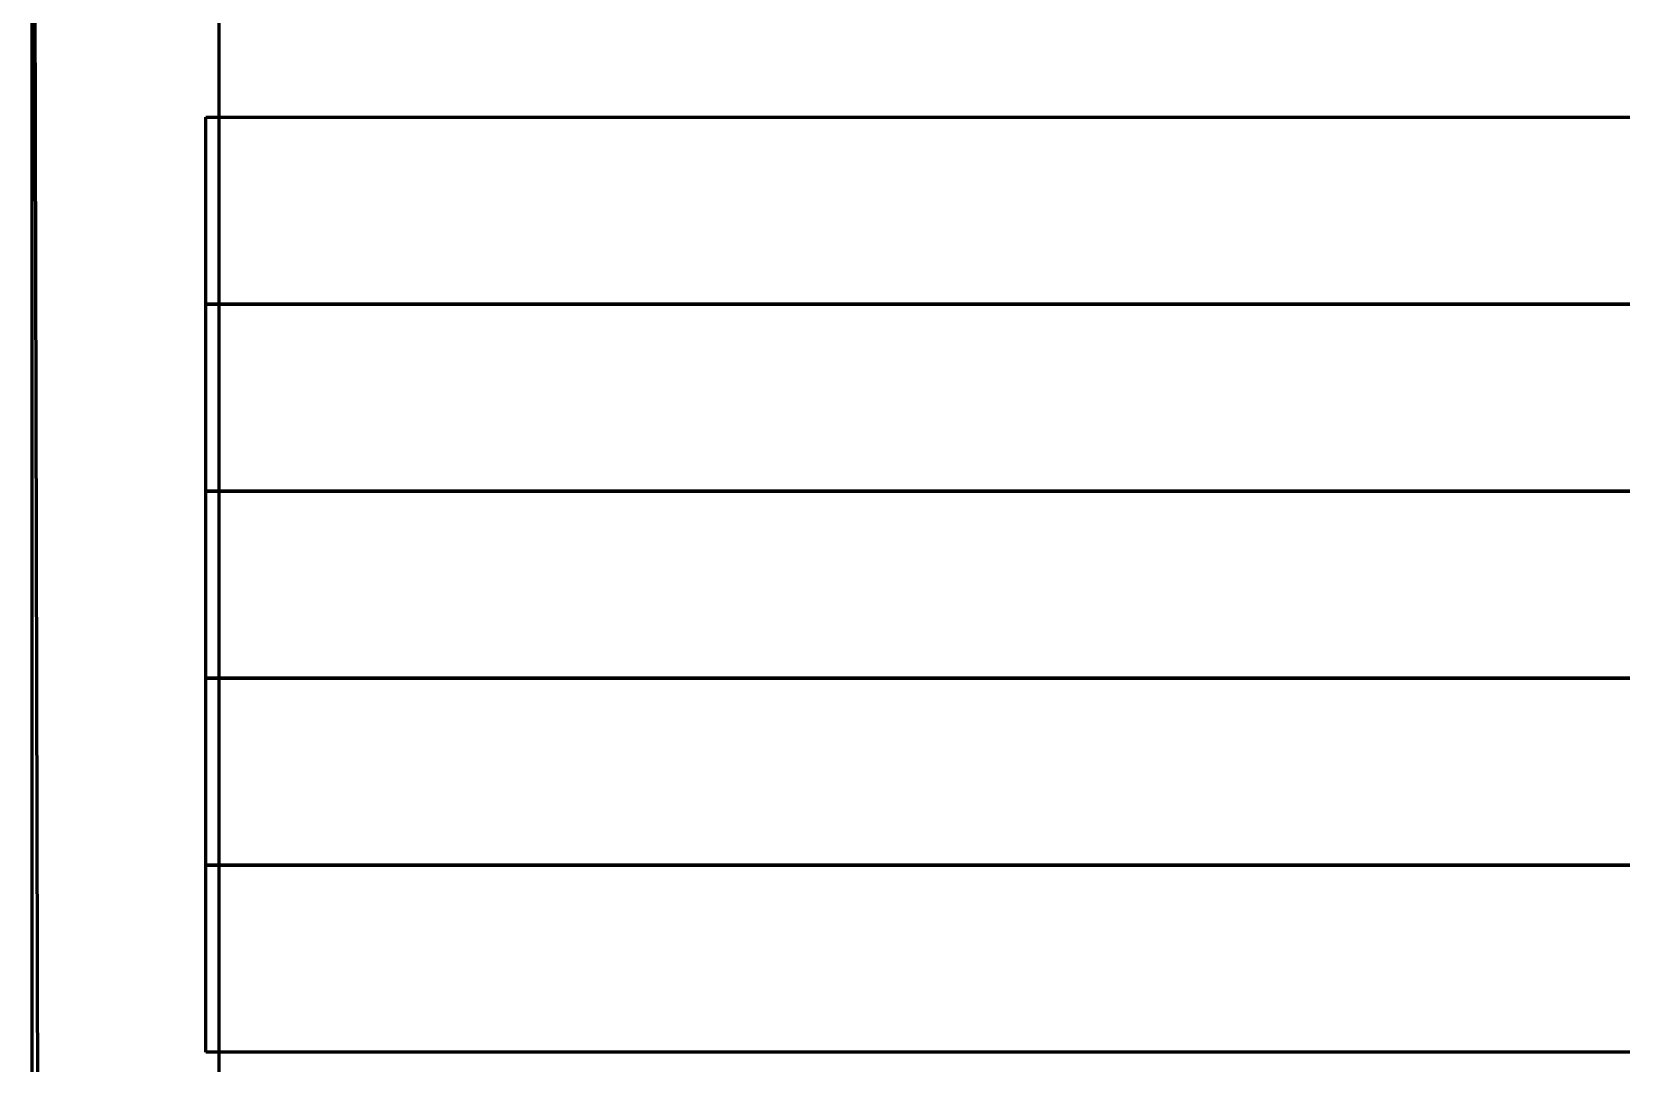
# Model space of a CAD drawing. Extents: x 0 to 297, y 0 to 292.
# Drawn here: x 97.087 to 101.337, y 101.264 to 104.021 of the extents above; entities that cross this region are included whole.
import ezdxf

# ---------------------------------------------------------------- set-up
doc = ezdxf.new("R2010")
doc.units = 0
doc.header["$MEASUREMENT"] = 0
doc.linetypes.add('K5LT_BASIC', pattern=[0])
doc.layers.add('Системный слой', color=7, linetype='Continuous')

# ---------------------------------------------------------------- blocks, each defined once
blk = doc.blocks.new('*U')
at = {"layer": 'Системный слой', "linetype": 'K5LT_BASIC', "lineweight": 60}
for p, q in [((97.5529, 103.2934), (97.5529, 103.7934)), ((97.5529, 103.7934), (105.0335, 103.7934)), ((97.5529, 102.7934), (97.5529, 103.2934)), ((97.5529, 103.2934), (105.0335, 103.2934)), ((105.0335, 103.2934), (97.5529, 103.2934)), ((97.5529, 102.2934), (97.5529, 102.7934)), ((97.5529, 102.7934), (105.0335, 102.7934)), ((105.0335, 102.7934), (97.5529, 102.7934)), ((97.5529, 101.7934), (97.5529, 102.2934)), ((97.5529, 102.2934), (105.0335, 102.2934)), ((105.0335, 102.2934), (97.5529, 102.2934)), ((97.5529, 101.2938), (97.5529, 101.7938)), ((97.5529, 101.7938), (105.0335, 101.7938)), ((105.0335, 101.7934), (97.5529, 101.7934)), ((105.0335, 101.2938), (97.5529, 101.2938))]:
    blk.add_line(p, q, dxfattribs=at)

msp = doc.modelspace()

# ---------------------------------------------------------------- linework, layer by layer
at = {"layer": 'Системный слой', "linetype": 'K5LT_BASIC', "lineweight": 60}
for p, q in [((97.0871, 107.7855), (97.0871, 102.3445)), ((97.1214, 93.7897), (97.0871, 107.7855)), ((97.5875, 107.7855), (97.5875, 96.2856)), ((97.5875, 107.7855), (97.5875, 93.7855)), ((97.0871, 102.3445), (97.0874, 96.2856))]:
    msp.add_line(p, q, dxfattribs=at)

# ---------------------------------------------------------------- block references
at = {"layer": 'Системный слой'}
msp.add_blockref('*U', (0, 0), dxfattribs=at)
msp.add_blockref('*U', (0, 0), dxfattribs=at)
msp.add_blockref('*U', (0, 0), dxfattribs=at)
msp.add_blockref('*U', (0, 0), dxfattribs=at)
msp.add_blockref('*U', (0, 0), dxfattribs=at)
msp.add_blockref('*U', (0, 0), dxfattribs=at)
msp.add_blockref('*U', (0, 0), dxfattribs=at)
msp.add_blockref('*U', (0, 0), dxfattribs=at)
msp.add_blockref('*U', (0, 0), dxfattribs=at)
msp.add_blockref('*U', (0, 0), dxfattribs=at)
msp.add_blockref('*U', (0, 0), dxfattribs=at)
msp.add_blockref('*U', (0, 0), dxfattribs=at)
msp.add_blockref('*U', (0, 0), dxfattribs=at)
msp.add_blockref('*U', (0, 0), dxfattribs=at)
msp.add_blockref('*U', (0, 0), dxfattribs=at)
msp.add_blockref('*U', (0, 0), dxfattribs=at)
msp.add_blockref('*U', (0, 0), dxfattribs=at)
msp.add_blockref('*U', (0, 0), dxfattribs=at)
msp.add_blockref('*U', (0, 0), dxfattribs=at)
msp.add_blockref('*U', (0, 0), dxfattribs=at)
msp.add_blockref('*U', (0, 0), dxfattribs=at)
msp.add_blockref('*U', (0, 0), dxfattribs=at)
msp.add_blockref('*U', (0, 0), dxfattribs=at)
msp.add_blockref('*U', (0, 0), dxfattribs=at)
msp.add_blockref('*U', (0, 0), dxfattribs=at)
msp.add_blockref('*U', (0, 0), dxfattribs=at)
msp.add_blockref('*U', (0, 0), dxfattribs=at)
msp.add_blockref('*U', (0, 0), dxfattribs=at)
msp.add_blockref('*U', (0, 0), dxfattribs=at)
msp.add_blockref('*U', (0, 0), dxfattribs=at)
msp.add_blockref('*U', (0, 0), dxfattribs=at)
msp.add_blockref('*U', (0, 0), dxfattribs=at)
msp.add_blockref('*U', (0, 0), dxfattribs=at)
msp.add_blockref('*U', (0, 0), dxfattribs=at)
msp.add_blockref('*U', (0, 0), dxfattribs=at)
msp.add_blockref('*U', (0, 0), dxfattribs=at)
msp.add_blockref('*U', (0, 0), dxfattribs=at)
msp.add_blockref('*U', (0, 0), dxfattribs=at)
msp.add_blockref('*U', (0, 0), dxfattribs=at)
msp.add_blockref('*U', (0, 0), dxfattribs=at)
msp.add_blockref('*U', (0, 0), dxfattribs=at)
msp.add_blockref('*U', (0, 0), dxfattribs=at)
msp.add_blockref('*U', (0, 0), dxfattribs=at)
msp.add_blockref('*U', (0, 0), dxfattribs=at)
msp.add_blockref('*U', (0, 0), dxfattribs=at)
msp.add_blockref('*U', (0, 0), dxfattribs=at)
msp.add_blockref('*U', (0, 0), dxfattribs=at)
msp.add_blockref('*U', (0, 0), dxfattribs=at)
msp.add_blockref('*U', (0, 0), dxfattribs=at)
msp.add_blockref('*U', (0, 0), dxfattribs=at)
msp.add_blockref('*U', (0, 0), dxfattribs=at)
msp.add_blockref('*U', (0, 0), dxfattribs=at)
msp.add_blockref('*U', (0, 0), dxfattribs=at)
msp.add_blockref('*U', (0, 0), dxfattribs=at)
msp.add_blockref('*U', (0, 0), dxfattribs=at)
msp.add_blockref('*U', (0, 0), dxfattribs=at)
msp.add_blockref('*U', (0, 0), dxfattribs=at)
msp.add_blockref('*U', (0, 0), dxfattribs=at)
msp.add_blockref('*U', (0, 0), dxfattribs=at)
msp.add_blockref('*U', (0, 0), dxfattribs=at)
msp.add_blockref('*U', (0, 0), dxfattribs=at)
msp.add_blockref('*U', (0, 0), dxfattribs=at)
msp.add_blockref('*U', (0, 0), dxfattribs=at)
msp.add_blockref('*U', (0, 0), dxfattribs=at)
msp.add_blockref('*U', (0, 0), dxfattribs=at)
msp.add_blockref('*U', (0, 0), dxfattribs=at)
msp.add_blockref('*U', (0, 0), dxfattribs=at)
msp.add_blockref('*U', (0, 0), dxfattribs=at)
msp.add_blockref('*U', (0, 0), dxfattribs=at)
msp.add_blockref('*U', (0, 0), dxfattribs=at)
msp.add_blockref('*U', (0, 0), dxfattribs=at)
msp.add_blockref('*U', (0, 0), dxfattribs=at)
msp.add_blockref('*U', (0, 0), dxfattribs=at)
msp.add_blockref('*U', (0, 0), dxfattribs=at)
msp.add_blockref('*U', (0, 0), dxfattribs=at)
msp.add_blockref('*U', (0, 0), dxfattribs=at)
msp.add_blockref('*U', (0, 0), dxfattribs=at)
msp.add_blockref('*U', (0, 0), dxfattribs=at)
msp.add_blockref('*U', (0, 0), dxfattribs=at)
msp.add_blockref('*U', (0, 0), dxfattribs=at)
msp.add_blockref('*U', (0, 0), dxfattribs=at)
msp.add_blockref('*U', (0, 0), dxfattribs=at)
msp.add_blockref('*U', (0, 0), dxfattribs=at)
msp.add_blockref('*U', (0, 0), dxfattribs=at)
msp.add_blockref('*U', (0, 0), dxfattribs=at)
msp.add_blockref('*U', (0, 0), dxfattribs=at)
msp.add_blockref('*U', (0, 0), dxfattribs=at)
msp.add_blockref('*U', (0, 0), dxfattribs=at)
msp.add_blockref('*U', (0, 0), dxfattribs=at)
msp.add_blockref('*U', (0, 0), dxfattribs=at)
msp.add_blockref('*U', (0, 0), dxfattribs=at)
msp.add_blockref('*U', (0, 0), dxfattribs=at)
msp.add_blockref('*U', (0, 0), dxfattribs=at)
msp.add_blockref('*U', (0, 0), dxfattribs=at)
msp.add_blockref('*U', (0, 0), dxfattribs=at)
msp.add_blockref('*U', (0, 0), dxfattribs=at)
msp.add_blockref('*U', (0, 0), dxfattribs=at)
msp.add_blockref('*U', (0, 0), dxfattribs=at)
msp.add_blockref('*U', (0, 0), dxfattribs=at)
msp.add_blockref('*U', (0, 0), dxfattribs=at)
msp.add_blockref('*U', (0, 0), dxfattribs=at)
msp.add_blockref('*U', (0, 0), dxfattribs=at)
msp.add_blockref('*U', (0, 0), dxfattribs=at)
msp.add_blockref('*U', (0, 0), dxfattribs=at)
msp.add_blockref('*U', (0, 0), dxfattribs=at)
msp.add_blockref('*U', (0, 0), dxfattribs=at)
msp.add_blockref('*U', (0, 0), dxfattribs=at)
msp.add_blockref('*U', (0, 0), dxfattribs=at)
msp.add_blockref('*U', (0, 0), dxfattribs=at)
msp.add_blockref('*U', (0, 0), dxfattribs=at)
msp.add_blockref('*U', (0, 0), dxfattribs=at)
msp.add_blockref('*U', (0, 0), dxfattribs=at)
msp.add_blockref('*U', (0, 0), dxfattribs=at)
msp.add_blockref('*U', (0, 0), dxfattribs=at)
msp.add_blockref('*U', (0, 0), dxfattribs=at)
msp.add_blockref('*U', (0, 0), dxfattribs=at)
msp.add_blockref('*U', (0, 0), dxfattribs=at)
msp.add_blockref('*U', (0, 0), dxfattribs=at)
msp.add_blockref('*U', (0, 0), dxfattribs=at)
msp.add_blockref('*U', (0, 0), dxfattribs=at)
msp.add_blockref('*U', (0, 0), dxfattribs=at)
msp.add_blockref('*U', (0, 0), dxfattribs=at)
msp.add_blockref('*U', (0, 0), dxfattribs=at)
msp.add_blockref('*U', (0, 0), dxfattribs=at)
msp.add_blockref('*U', (0, 0), dxfattribs=at)
msp.add_blockref('*U', (0, 0), dxfattribs=at)
msp.add_blockref('*U', (0, 0), dxfattribs=at)
msp.add_blockref('*U', (0, 0), dxfattribs=at)
msp.add_blockref('*U', (0, 0), dxfattribs=at)
msp.add_blockref('*U', (0, 0), dxfattribs=at)
msp.add_blockref('*U', (0, 0), dxfattribs=at)
msp.add_blockref('*U', (0, 0), dxfattribs=at)
msp.add_blockref('*U', (0, 0), dxfattribs=at)
msp.add_blockref('*U', (0, 0), dxfattribs=at)
msp.add_blockref('*U', (0, 0), dxfattribs=at)
msp.add_blockref('*U', (0, 0), dxfattribs=at)
msp.add_blockref('*U', (0, 0), dxfattribs=at)
msp.add_blockref('*U', (0, 0), dxfattribs=at)
msp.add_blockref('*U', (0, 0), dxfattribs=at)
msp.add_blockref('*U', (0, 0), dxfattribs=at)
msp.add_blockref('*U', (0, 0), dxfattribs=at)
msp.add_blockref('*U', (0, 0), dxfattribs=at)
msp.add_blockref('*U', (0, 0), dxfattribs=at)
msp.add_blockref('*U', (0, 0), dxfattribs=at)
msp.add_blockref('*U', (0, 0), dxfattribs=at)
msp.add_blockref('*U', (0, 0), dxfattribs=at)
msp.add_blockref('*U', (0, 0), dxfattribs=at)
msp.add_blockref('*U', (0, 0), dxfattribs=at)
msp.add_blockref('*U', (0, 0), dxfattribs=at)
msp.add_blockref('*U', (0, 0), dxfattribs=at)
msp.add_blockref('*U', (0, 0), dxfattribs=at)
msp.add_blockref('*U', (0, 0), dxfattribs=at)
msp.add_blockref('*U', (0, 0), dxfattribs=at)
msp.add_blockref('*U', (0, 0), dxfattribs=at)
msp.add_blockref('*U', (0, 0), dxfattribs=at)
msp.add_blockref('*U', (0, 0), dxfattribs=at)
msp.add_blockref('*U', (0, 0), dxfattribs=at)
msp.add_blockref('*U', (0, 0), dxfattribs=at)
msp.add_blockref('*U', (0, 0), dxfattribs=at)
msp.add_blockref('*U', (0, 0), dxfattribs=at)
msp.add_blockref('*U', (0, 0), dxfattribs=at)
msp.add_blockref('*U', (0, 0), dxfattribs=at)
msp.add_blockref('*U', (0, 0), dxfattribs=at)
msp.add_blockref('*U', (0, 0), dxfattribs=at)
msp.add_blockref('*U', (0, 0), dxfattribs=at)
msp.add_blockref('*U', (0, 0), dxfattribs=at)
msp.add_blockref('*U', (0, 0), dxfattribs=at)
msp.add_blockref('*U', (0, 0), dxfattribs=at)
msp.add_blockref('*U', (0, 0), dxfattribs=at)
msp.add_blockref('*U', (0, 0), dxfattribs=at)
msp.add_blockref('*U', (0, 0), dxfattribs=at)
msp.add_blockref('*U', (0, 0), dxfattribs=at)
msp.add_blockref('*U', (0, 0), dxfattribs=at)
msp.add_blockref('*U', (0, 0), dxfattribs=at)
msp.add_blockref('*U', (0, 0), dxfattribs=at)
msp.add_blockref('*U', (0, 0), dxfattribs=at)
msp.add_blockref('*U', (0, 0), dxfattribs=at)
msp.add_blockref('*U', (0, 0), dxfattribs=at)
msp.add_blockref('*U', (0, 0), dxfattribs=at)
msp.add_blockref('*U', (0, 0), dxfattribs=at)
msp.add_blockref('*U', (0, 0), dxfattribs=at)
msp.add_blockref('*U', (0, 0), dxfattribs=at)
msp.add_blockref('*U', (0, 0), dxfattribs=at)
msp.add_blockref('*U', (0, 0), dxfattribs=at)
msp.add_blockref('*U', (0, 0), dxfattribs=at)
msp.add_blockref('*U', (0, 0), dxfattribs=at)
msp.add_blockref('*U', (0, 0), dxfattribs=at)
msp.add_blockref('*U', (0, 0), dxfattribs=at)
msp.add_blockref('*U', (0, 0), dxfattribs=at)
msp.add_blockref('*U', (0, 0), dxfattribs=at)
msp.add_blockref('*U', (0, 0), dxfattribs=at)
msp.add_blockref('*U', (0, 0), dxfattribs=at)
msp.add_blockref('*U', (0, 0), dxfattribs=at)
msp.add_blockref('*U', (0, 0), dxfattribs=at)
msp.add_blockref('*U', (0, 0), dxfattribs=at)
msp.add_blockref('*U', (0, 0), dxfattribs=at)
msp.add_blockref('*U', (0, 0), dxfattribs=at)
msp.add_blockref('*U', (0, 0), dxfattribs=at)
msp.add_blockref('*U', (0, 0), dxfattribs=at)
msp.add_blockref('*U', (0, 0), dxfattribs=at)
msp.add_blockref('*U', (0, 0), dxfattribs=at)
msp.add_blockref('*U', (0, 0), dxfattribs=at)
msp.add_blockref('*U', (0, 0), dxfattribs=at)
msp.add_blockref('*U', (0, 0), dxfattribs=at)
msp.add_blockref('*U', (0, 0), dxfattribs=at)
msp.add_blockref('*U', (0, 0), dxfattribs=at)
msp.add_blockref('*U', (0, 0), dxfattribs=at)
msp.add_blockref('*U', (0, 0), dxfattribs=at)
msp.add_blockref('*U', (0, 0), dxfattribs=at)
msp.add_blockref('*U', (0, 0), dxfattribs=at)
msp.add_blockref('*U', (0, 0), dxfattribs=at)
msp.add_blockref('*U', (0, 0), dxfattribs=at)
msp.add_blockref('*U', (0, 0), dxfattribs=at)
msp.add_blockref('*U', (0, 0), dxfattribs=at)
msp.add_blockref('*U', (0, 0), dxfattribs=at)
msp.add_blockref('*U', (0, 0), dxfattribs=at)
msp.add_blockref('*U', (0, 0), dxfattribs=at)
msp.add_blockref('*U', (0, 0), dxfattribs=at)
msp.add_blockref('*U', (0, 0), dxfattribs=at)
msp.add_blockref('*U', (0, 0), dxfattribs=at)
msp.add_blockref('*U', (0, 0), dxfattribs=at)
msp.add_blockref('*U', (0, 0), dxfattribs=at)
msp.add_blockref('*U', (0, 0), dxfattribs=at)
msp.add_blockref('*U', (0, 0), dxfattribs=at)
msp.add_blockref('*U', (0, 0), dxfattribs=at)
msp.add_blockref('*U', (0, 0), dxfattribs=at)
msp.add_blockref('*U', (0, 0), dxfattribs=at)
msp.add_blockref('*U', (0, 0), dxfattribs=at)
msp.add_blockref('*U', (0, 0), dxfattribs=at)
msp.add_blockref('*U', (0, 0), dxfattribs=at)
msp.add_blockref('*U', (0, 0), dxfattribs=at)
msp.add_blockref('*U', (0, 0), dxfattribs=at)
msp.add_blockref('*U', (0, 0), dxfattribs=at)
msp.add_blockref('*U', (0, 0), dxfattribs=at)
msp.add_blockref('*U', (0, 0), dxfattribs=at)
msp.add_blockref('*U', (0, 0), dxfattribs=at)
msp.add_blockref('*U', (0, 0), dxfattribs=at)
msp.add_blockref('*U', (0, 0), dxfattribs=at)
msp.add_blockref('*U', (0, 0), dxfattribs=at)
msp.add_blockref('*U', (0, 0), dxfattribs=at)
msp.add_blockref('*U', (0, 0), dxfattribs=at)
msp.add_blockref('*U', (0, 0), dxfattribs=at)
msp.add_blockref('*U', (0, 0), dxfattribs=at)
msp.add_blockref('*U', (0, 0), dxfattribs=at)
msp.add_blockref('*U', (0, 0), dxfattribs=at)
msp.add_blockref('*U', (0, 0), dxfattribs=at)
msp.add_blockref('*U', (0, 0), dxfattribs=at)
msp.add_blockref('*U', (0, 0), dxfattribs=at)
msp.add_blockref('*U', (0, 0), dxfattribs=at)
msp.add_blockref('*U', (0, 0), dxfattribs=at)
msp.add_blockref('*U', (0, 0), dxfattribs=at)
msp.add_blockref('*U', (0, 0), dxfattribs=at)
msp.add_blockref('*U', (0, 0), dxfattribs=at)
msp.add_blockref('*U', (0, 0), dxfattribs=at)
msp.add_blockref('*U', (0, 0), dxfattribs=at)
msp.add_blockref('*U', (0, 0), dxfattribs=at)
msp.add_blockref('*U', (0, 0), dxfattribs=at)
msp.add_blockref('*U', (0, 0), dxfattribs=at)
msp.add_blockref('*U', (0, 0), dxfattribs=at)
msp.add_blockref('*U', (0, 0), dxfattribs=at)
msp.add_blockref('*U', (0, 0), dxfattribs=at)
msp.add_blockref('*U', (0, 0), dxfattribs=at)
msp.add_blockref('*U', (0, 0), dxfattribs=at)
msp.add_blockref('*U', (0, 0), dxfattribs=at)
msp.add_blockref('*U', (0, 0), dxfattribs=at)
msp.add_blockref('*U', (0, 0), dxfattribs=at)
msp.add_blockref('*U', (0, 0), dxfattribs=at)
msp.add_blockref('*U', (0, 0), dxfattribs=at)
msp.add_blockref('*U', (0, 0), dxfattribs=at)
msp.add_blockref('*U', (0, 0), dxfattribs=at)
msp.add_blockref('*U', (0, 0), dxfattribs=at)
msp.add_blockref('*U', (0, 0), dxfattribs=at)
msp.add_blockref('*U', (0, 0), dxfattribs=at)
msp.add_blockref('*U', (0, 0), dxfattribs=at)
msp.add_blockref('*U', (0, 0), dxfattribs=at)
msp.add_blockref('*U', (0, 0), dxfattribs=at)
msp.add_blockref('*U', (0, 0), dxfattribs=at)
msp.add_blockref('*U', (0, 0), dxfattribs=at)
msp.add_blockref('*U', (0, 0), dxfattribs=at)
msp.add_blockref('*U', (0, 0), dxfattribs=at)
msp.add_blockref('*U', (0, 0), dxfattribs=at)
msp.add_blockref('*U', (0, 0), dxfattribs=at)
msp.add_blockref('*U', (0, 0), dxfattribs=at)
msp.add_blockref('*U', (0, 0), dxfattribs=at)
msp.add_blockref('*U', (0, 0), dxfattribs=at)
msp.add_blockref('*U', (0, 0), dxfattribs=at)
msp.add_blockref('*U', (0, 0), dxfattribs=at)
msp.add_blockref('*U', (0, 0), dxfattribs=at)
msp.add_blockref('*U', (0, 0), dxfattribs=at)
msp.add_blockref('*U', (0, 0), dxfattribs=at)
msp.add_blockref('*U', (0, 0), dxfattribs=at)
msp.add_blockref('*U', (0, 0), dxfattribs=at)
msp.add_blockref('*U', (0, 0), dxfattribs=at)
msp.add_blockref('*U', (0, 0), dxfattribs=at)
msp.add_blockref('*U', (0, 0), dxfattribs=at)
msp.add_blockref('*U', (0, 0), dxfattribs=at)
msp.add_blockref('*U', (0, 0), dxfattribs=at)
msp.add_blockref('*U', (0, 0), dxfattribs=at)
msp.add_blockref('*U', (0, 0), dxfattribs=at)
msp.add_blockref('*U', (0, 0), dxfattribs=at)
msp.add_blockref('*U', (0, 0), dxfattribs=at)
msp.add_blockref('*U', (0, 0), dxfattribs=at)
msp.add_blockref('*U', (0, 0), dxfattribs=at)
msp.add_blockref('*U', (0, 0), dxfattribs=at)
msp.add_blockref('*U', (0, 0), dxfattribs=at)
msp.add_blockref('*U', (0, 0), dxfattribs=at)
msp.add_blockref('*U', (0, 0), dxfattribs=at)
msp.add_blockref('*U', (0, 0), dxfattribs=at)
msp.add_blockref('*U', (0, 0), dxfattribs=at)
msp.add_blockref('*U', (0, 0), dxfattribs=at)
msp.add_blockref('*U', (0, 0), dxfattribs=at)
msp.add_blockref('*U', (0, 0), dxfattribs=at)
msp.add_blockref('*U', (0, 0), dxfattribs=at)
msp.add_blockref('*U', (0, 0), dxfattribs=at)
msp.add_blockref('*U', (0, 0), dxfattribs=at)
msp.add_blockref('*U', (0, 0), dxfattribs=at)
msp.add_blockref('*U', (0, 0), dxfattribs=at)
msp.add_blockref('*U', (0, 0), dxfattribs=at)
msp.add_blockref('*U', (0, 0), dxfattribs=at)
msp.add_blockref('*U', (0, 0), dxfattribs=at)
msp.add_blockref('*U', (0, 0), dxfattribs=at)
msp.add_blockref('*U', (0, 0), dxfattribs=at)
msp.add_blockref('*U', (0, 0), dxfattribs=at)
msp.add_blockref('*U', (0, 0), dxfattribs=at)
msp.add_blockref('*U', (0, 0), dxfattribs=at)
msp.add_blockref('*U', (0, 0), dxfattribs=at)
msp.add_blockref('*U', (0, 0), dxfattribs=at)
msp.add_blockref('*U', (0, 0), dxfattribs=at)
msp.add_blockref('*U', (0, 0), dxfattribs=at)
msp.add_blockref('*U', (0, 0), dxfattribs=at)
msp.add_blockref('*U', (0, 0), dxfattribs=at)
msp.add_blockref('*U', (0, 0), dxfattribs=at)
msp.add_blockref('*U', (0, 0), dxfattribs=at)
msp.add_blockref('*U', (0, 0), dxfattribs=at)
msp.add_blockref('*U', (0, 0), dxfattribs=at)
msp.add_blockref('*U', (0, 0), dxfattribs=at)
msp.add_blockref('*U', (0, 0), dxfattribs=at)
msp.add_blockref('*U', (0, 0), dxfattribs=at)
msp.add_blockref('*U', (0, 0), dxfattribs=at)
msp.add_blockref('*U', (0, 0), dxfattribs=at)
msp.add_blockref('*U', (0, 0), dxfattribs=at)
msp.add_blockref('*U', (0, 0), dxfattribs=at)
msp.add_blockref('*U', (0, 0), dxfattribs=at)
msp.add_blockref('*U', (0, 0), dxfattribs=at)
msp.add_blockref('*U', (0, 0), dxfattribs=at)
msp.add_blockref('*U', (0, 0), dxfattribs=at)
msp.add_blockref('*U', (0, 0), dxfattribs=at)
msp.add_blockref('*U', (0, 0), dxfattribs=at)
msp.add_blockref('*U', (0, 0), dxfattribs=at)
msp.add_blockref('*U', (0, 0), dxfattribs=at)
msp.add_blockref('*U', (0, 0), dxfattribs=at)
msp.add_blockref('*U', (0, 0), dxfattribs=at)
msp.add_blockref('*U', (0, 0), dxfattribs=at)
msp.add_blockref('*U', (0, 0), dxfattribs=at)
msp.add_blockref('*U', (0, 0), dxfattribs=at)
msp.add_blockref('*U', (0, 0), dxfattribs=at)
msp.add_blockref('*U', (0, 0), dxfattribs=at)
msp.add_blockref('*U', (0, 0), dxfattribs=at)
msp.add_blockref('*U', (0, 0), dxfattribs=at)
msp.add_blockref('*U', (0, 0), dxfattribs=at)
msp.add_blockref('*U', (0, 0), dxfattribs=at)
msp.add_blockref('*U', (0, 0), dxfattribs=at)
msp.add_blockref('*U', (0, 0), dxfattribs=at)
msp.add_blockref('*U', (0, 0), dxfattribs=at)
msp.add_blockref('*U', (0, 0), dxfattribs=at)
msp.add_blockref('*U', (0, 0), dxfattribs=at)
msp.add_blockref('*U', (0, 0), dxfattribs=at)
msp.add_blockref('*U', (0, 0), dxfattribs=at)
msp.add_blockref('*U', (0, 0), dxfattribs=at)
msp.add_blockref('*U', (0, 0), dxfattribs=at)
msp.add_blockref('*U', (0, 0), dxfattribs=at)
msp.add_blockref('*U', (0, 0), dxfattribs=at)
msp.add_blockref('*U', (0, 0), dxfattribs=at)
msp.add_blockref('*U', (0, 0), dxfattribs=at)
msp.add_blockref('*U', (0, 0), dxfattribs=at)
msp.add_blockref('*U', (0, 0), dxfattribs=at)
msp.add_blockref('*U', (0, 0), dxfattribs=at)
msp.add_blockref('*U', (0, 0), dxfattribs=at)
msp.add_blockref('*U', (0, 0), dxfattribs=at)
msp.add_blockref('*U', (0, 0), dxfattribs=at)
msp.add_blockref('*U', (0, 0), dxfattribs=at)
msp.add_blockref('*U', (0, 0), dxfattribs=at)
msp.add_blockref('*U', (0, 0), dxfattribs=at)
msp.add_blockref('*U', (0, 0), dxfattribs=at)
msp.add_blockref('*U', (0, 0), dxfattribs=at)
msp.add_blockref('*U', (0, 0), dxfattribs=at)
msp.add_blockref('*U', (0, 0), dxfattribs=at)
msp.add_blockref('*U', (0, 0), dxfattribs=at)
msp.add_blockref('*U', (0, 0), dxfattribs=at)
msp.add_blockref('*U', (0, 0), dxfattribs=at)
msp.add_blockref('*U', (0, 0), dxfattribs=at)
msp.add_blockref('*U', (0, 0), dxfattribs=at)
msp.add_blockref('*U', (0, 0), dxfattribs=at)
msp.add_blockref('*U', (0, 0), dxfattribs=at)
msp.add_blockref('*U', (0, 0), dxfattribs=at)
msp.add_blockref('*U', (0, 0), dxfattribs=at)
msp.add_blockref('*U', (0, 0), dxfattribs=at)
msp.add_blockref('*U', (0, 0), dxfattribs=at)
msp.add_blockref('*U', (0, 0), dxfattribs=at)
msp.add_blockref('*U', (0, 0), dxfattribs=at)
msp.add_blockref('*U', (0, 0), dxfattribs=at)
msp.add_blockref('*U', (0, 0), dxfattribs=at)
msp.add_blockref('*U', (0, 0), dxfattribs=at)
msp.add_blockref('*U', (0, 0), dxfattribs=at)
msp.add_blockref('*U', (0, 0), dxfattribs=at)
msp.add_blockref('*U', (0, 0), dxfattribs=at)
msp.add_blockref('*U', (0, 0), dxfattribs=at)
msp.add_blockref('*U', (0, 0), dxfattribs=at)
msp.add_blockref('*U', (0, 0), dxfattribs=at)
msp.add_blockref('*U', (0, 0), dxfattribs=at)
msp.add_blockref('*U', (0, 0), dxfattribs=at)
msp.add_blockref('*U', (0, 0), dxfattribs=at)
msp.add_blockref('*U', (0, 0), dxfattribs=at)
msp.add_blockref('*U', (0, 0), dxfattribs=at)
msp.add_blockref('*U', (0, 0), dxfattribs=at)
msp.add_blockref('*U', (0, 0), dxfattribs=at)
msp.add_blockref('*U', (0, 0), dxfattribs=at)
msp.add_blockref('*U', (0, 0), dxfattribs=at)
msp.add_blockref('*U', (0, 0), dxfattribs=at)
msp.add_blockref('*U', (0, 0), dxfattribs=at)
msp.add_blockref('*U', (0, 0), dxfattribs=at)

doc.saveas('drawing.dxf')
